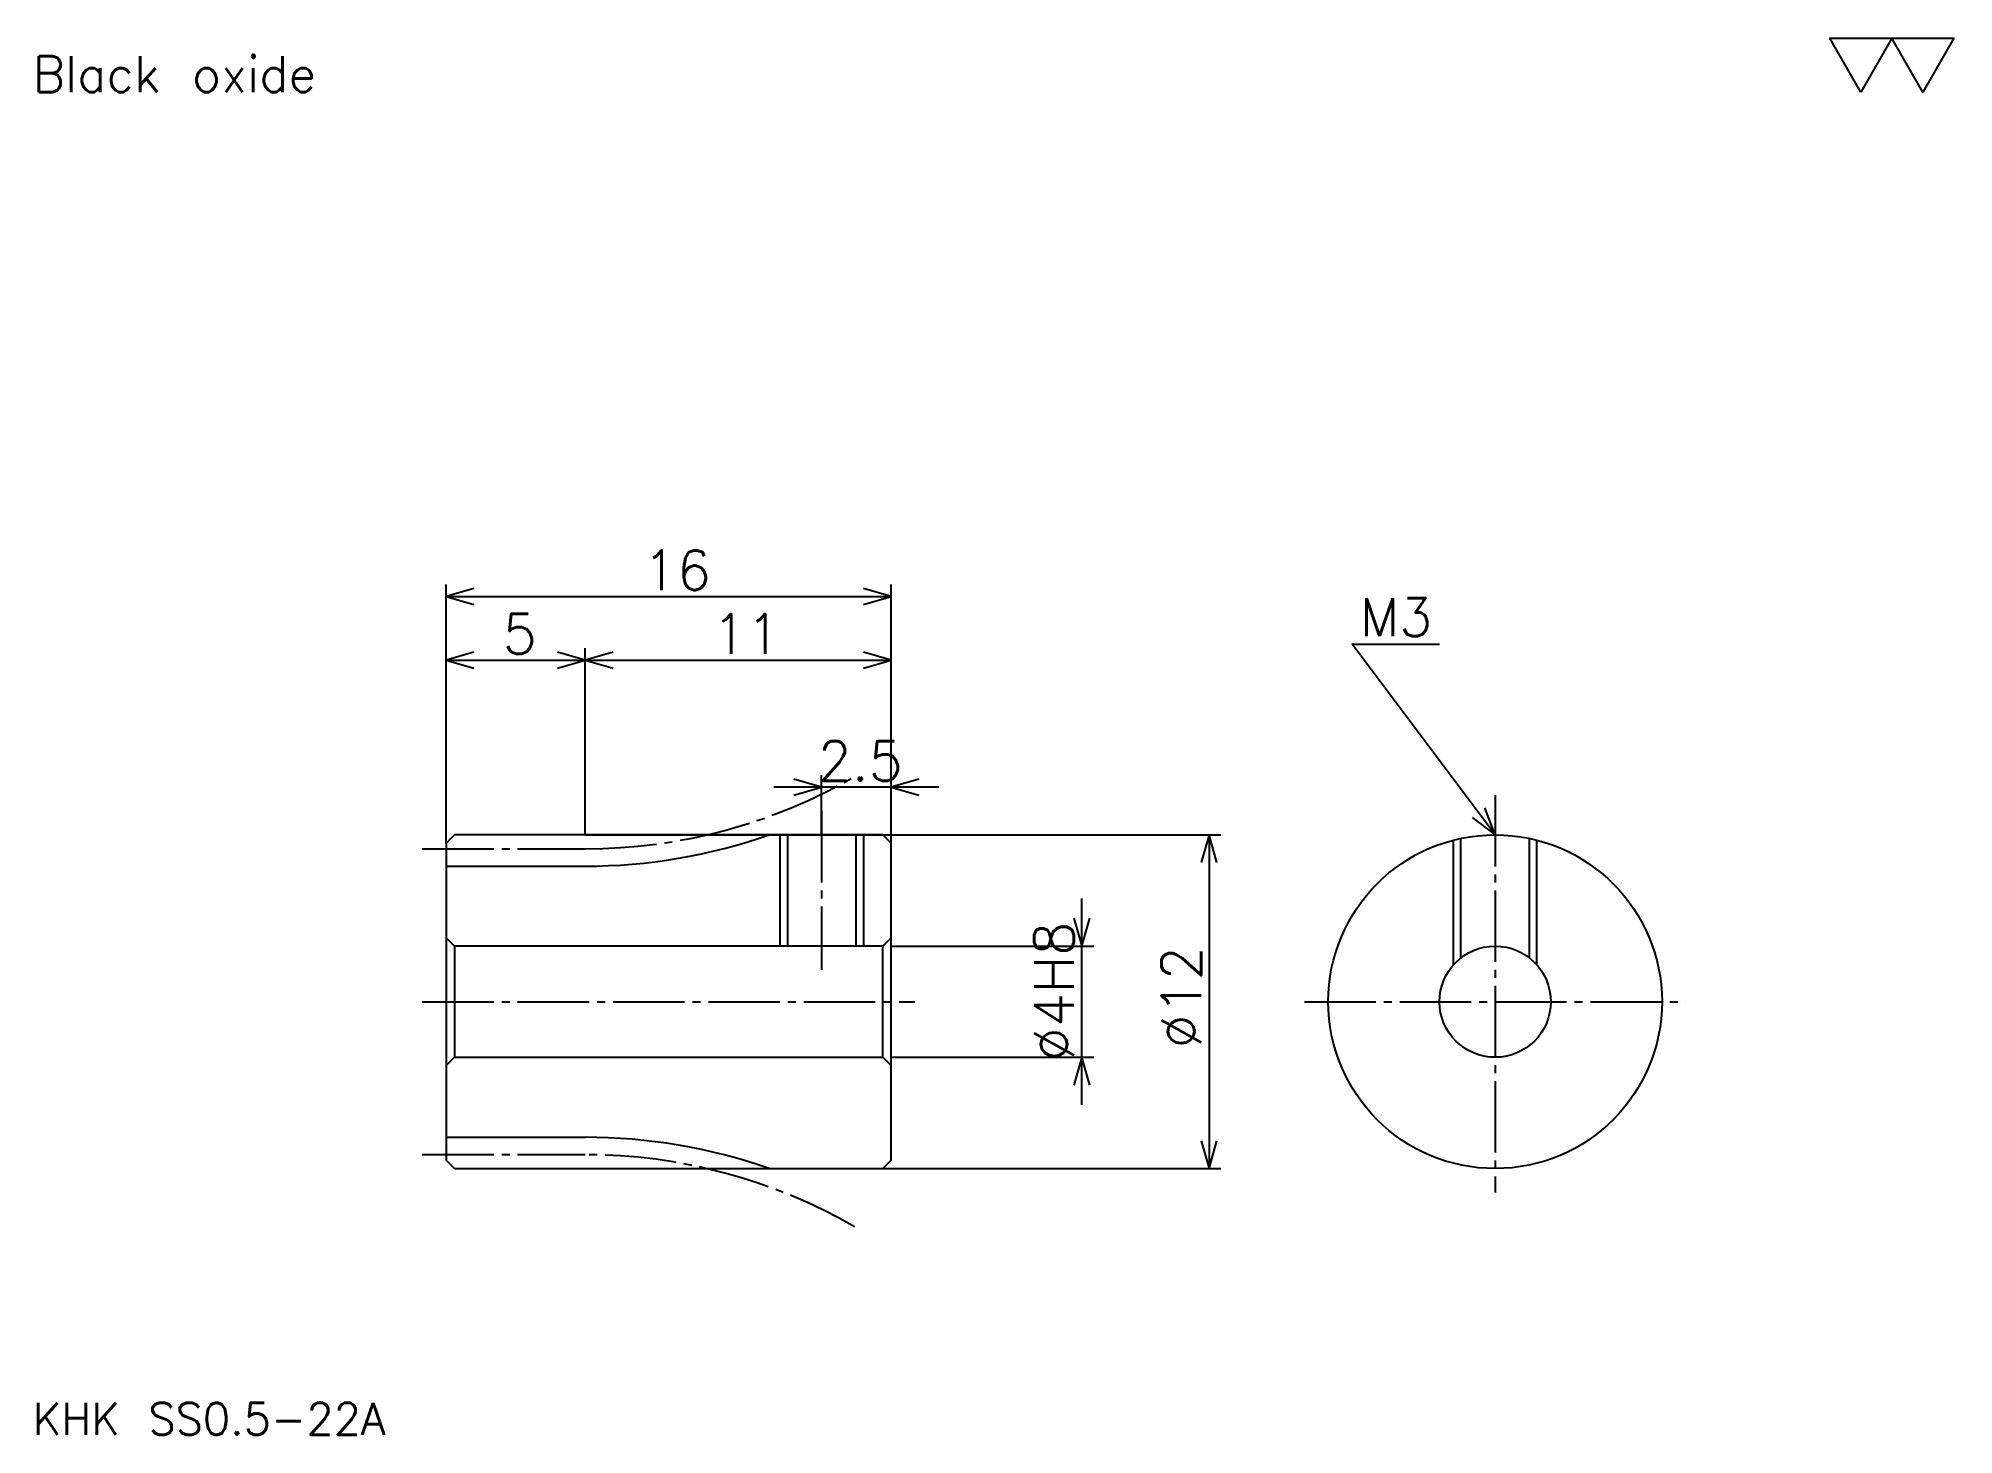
# Model space of a CAD drawing. Extents: x 3.1 to 71.9, y 3.1 to 53.4.
import ezdxf

# ---------------------------------------------------------------- set-up
doc = ezdxf.new("R2010")
doc.units = 0
doc.linetypes.add('DASHDOT', pattern=[3.428571, 2.571429, -0.285714, 0.285714, -0.285714])
doc.layers.get('0').update_dxf_attribs({"linetype": 'CONTINUOUS'})
doc.layers.add('DASHDOT', color=6, linetype='DASHDOT')
doc.styles.add('KANJI', font='TXT', dxfattribs={"bigfont": 'BIGFONT'})

msp = doc.modelspace()

# ---------------------------------------------------------------- linework, layer by layer
at = {"color": 5}
for p, q in [((17.714285, 24.714287), (17.714285, 33.714287)), ((17.714285, 33.285713), (33.714287, 33.285713)), ((33.714287, 24.714287), (33.714287, 33.714287)), ((17.714285, 31), (22.714285, 31)), ((22.714285, 24.714287), (22.714285, 31.428574)), ((22.714285, 31), (33.714287, 31)), ((31.214285, 24.714287), (31.214285, 26.857143)), ((35.42857, 26.428574), (29.5, 26.428574)), ((17.714285, 24.414288), (17.714285, 24.714287)), ((22.714285, 24.714287), (33.714287, 24.714287)), ((31.214285, 24.714287), (31.214285, 24.714287)), ((31.214285, 24.714287), (31.214285, 24.714287)), ((33.714287, 24.714287), (45.571426, 24.714287)), ((33.714287, 24.414288), (33.714287, 24.714287)), ((45.142857, 24.714287), (45.142857, 12.714287)), ((40.571426, 15.000001), (40.571426, 22.428572)), ((33.714287, 20.714287), (41, 20.714287)), ((33.714287, 16.714287), (41, 16.714287)), ((22.714285, 12.714287), (33.714287, 12.714287)), ((33.714287, 12.714287), (45.571426, 12.714287))]:
    msp.add_line(p, q, dxfattribs=at)
at = {"color": 4}
for p, q in [((17.714285, 23.589287), (22.714285, 23.589287)), ((33.714287, 21.014286), (33.414284, 20.714287)), ((17.714285, 16.414288), (18.014284, 16.714287)), ((33.714287, 16.414288), (33.414284, 16.714287)), ((17.714285, 13.839287), (22.714285, 13.839287))]:
    msp.add_line(p, q, dxfattribs=at)
at = {"color": 7}
msp.add_lwpolyline([(68.571426, 51.42857), (67.457138, 53.359997), (71.914284, 53.359997), (70.799995, 51.42857), (69.685715, 53.359997), (68.571426, 51.42857)], dxfattribs=at)
at = {"color": 5}
for points in [[(18.714285, 33.57143), (17.714285, 33.285713), (18.714285, 33)], [(32.714287, 33), (33.714287, 33.285713), (32.714287, 33.57143)], [(18.714285, 31.285715), (17.714285, 31), (18.714285, 30.714287)], [(21.714285, 30.714287), (22.714285, 31), (21.714285, 31.285715)], [(23.714285, 31.285715), (22.714285, 31), (23.714285, 30.714287)], [(32.714287, 30.714287), (33.714287, 31), (32.714287, 31.285715)], [(55.428574, 24.714287), (50.285713, 31.57143), (53.428574, 31.57143)], [(30.214285, 26.142859), (31.214285, 26.428574), (30.214285, 26.714287)], [(34.714287, 26.714287), (33.714287, 26.428574), (34.714287, 26.142859)], [(54.599998, 25.342857), (55.428574, 24.714287), (55.057144, 25.685715)], [(45.428574, 23.714287), (45.142857, 24.714287), (44.85714, 23.714287)], [(40.285713, 21.714287), (40.571426, 20.714287), (40.857143, 21.714287)], [(40.857143, 15.714287), (40.571426, 16.714287), (40.285713, 15.714287)], [(44.85714, 13.714287), (45.142857, 12.714287), (45.428574, 13.714287)]]:
    msp.add_lwpolyline(points, dxfattribs=at)
at = {"color": 4}
for points in [[(22.714285, 24.714287), (22.714285, 24.714287), (18.014284, 24.714287), (17.714285, 24.414288), (17.714285, 16.414288)], [(17.714285, 16.414288), (17.714285, 13.014287), (18.014284, 12.714287), (22.714285, 12.714287), (22.714285, 12.714287), (22.714285, 12.714287), (33.414284, 12.714287), (33.714287, 13.014287), (33.714287, 24.414288), (33.414284, 24.714287), (22.714285, 24.714287), (22.714285, 24.714287)], [(29.714285, 24.714287), (29.714285, 20.714287)], [(29.984285, 24.714287), (29.984285, 20.714287)], [(32.444283, 24.714287), (32.444283, 20.714287)], [(32.714287, 24.714287), (32.714287, 20.714287)], [(53.928574, 20.037163), (53.928574, 24.523762)], [(54.19857, 20.291342), (54.19857, 24.586859)], [(56.658569, 20.291342), (56.658569, 24.586859)], [(56.928574, 20.037163), (56.928574, 24.523762)], [(17.714285, 21.014286), (18.014284, 20.714287), (18.014284, 16.714287), (33.414284, 16.714287), (33.414284, 20.714287), (18.014284, 20.714287)]]:
    msp.add_lwpolyline(points, dxfattribs=at)
for radius in [6, 2]:
    msp.add_circle((55.428574, 18.714287), radius, dxfattribs=at)
for centre, start, end in [((22.714285, 43.589287), 270, 289.30883075), ((22.714285, -6.160713), 70.69116925, 90)]:
    msp.add_arc(centre, 20, start, end, dxfattribs=at)
at = {"layer": 'DASHDOT', "color": 7}
for p, q in [((55.428574, 26.142859), (55.428574, 11.857143)), ((16.857141, 24.214287), (22.714285, 24.214287)), ((16.857141, 18.714287), (34.571426, 18.714287)), ((48.571426, 18.714287), (62.285713, 18.714287)), ((16.857141, 13.214287), (22.714285, 13.214287))]:
    msp.add_line(p, q, dxfattribs=at)
msp.add_lwpolyline([(31.214285, 25.57143), (31.214285, 19.857143)], dxfattribs=at)
for centre, start, end in [((22.714285, 43.589287), 270, 299.99999874), ((22.714285, -6.160713), 60.00000126, 90)]:
    msp.add_arc(centre, 19.375, start, end, dxfattribs=at)

# ---------------------------------------------------------------- texts
at = {"color": 7, "style": 'KANJI'}
for s, height, p in [('Black oxide', 1.285714, (2.857143, 51.42857)), ('16', 1.428571, (24.785713, 33.514286)), ('M3', 1.371429, (50.571426, 31.857143)), ('5', 1.428571, (19.75, 31.228573)), ('11', 1.428571, (27.285713, 31.228573)), ('2.5', 1.428571, (31.071426, 26.657145)), ('KHK SS0.5-22A', 1.142857, (2.857143, 3.142857))]:
    msp.add_text(s, height=height, dxfattribs=at).set_placement(p)
for s, p in [('%%c4H8', (40.285713, 16.57143)), ('%%c12', (44.85714, 17.035715))]:
    msp.add_text(s, height=1.428571, rotation=90, dxfattribs=at).set_placement(p)

doc.saveas('drawing.dxf')
